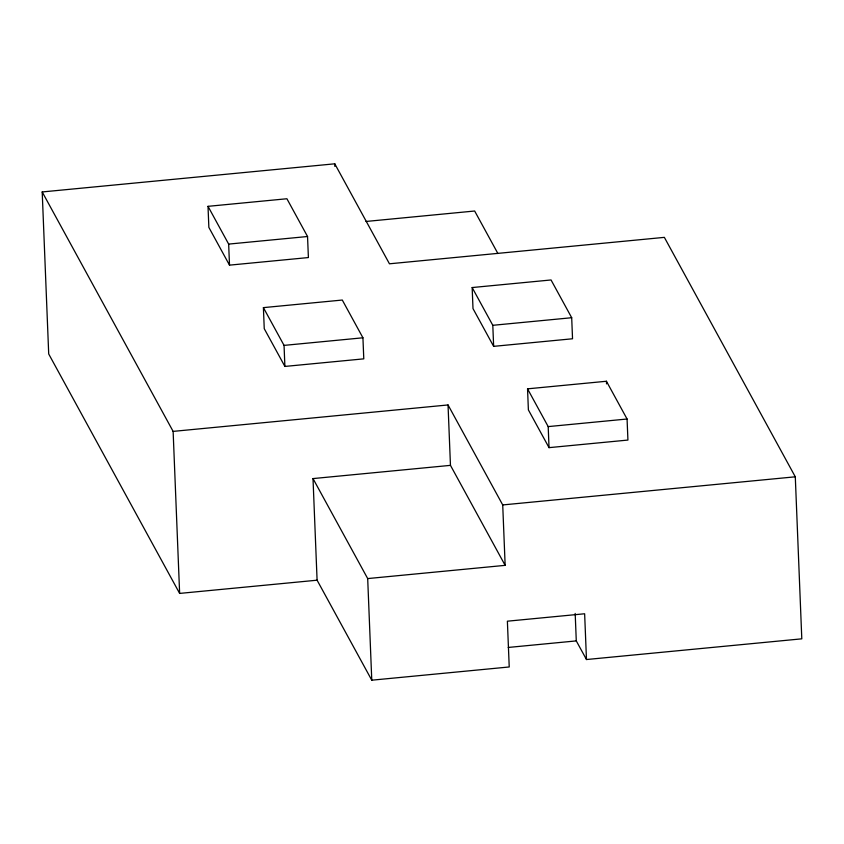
<?xml version="1.0" encoding="UTF-8"?>
<svg xmlns="http://www.w3.org/2000/svg" width="844" height="844" viewBox="0 0 844 844"><rect width="100%" height="100%" fill="white"/><g stroke="black" fill="none" stroke-linecap="round" stroke-linejoin="round"><path stroke-width="1.27" d="M586.474 659.533L584.639 613.767L507.381 621.195L509.227 666.971L371.771 680.19L317.091 580.197L179.635 593.416L48.709 353.974L42.2 191.947L334.773 163.81L389.453 263.803L664.365 237.364L795.291 476.807L801.8 638.834L586.474 659.533L576.283 640.902L575.186 613.44M208.014 206.337L286.907 198.751L307.543 236.51L308.398 257.557L229.505 265.143L208.858 227.395L208.014 206.337L228.661 244.095L229.505 265.143M366.001 221.466L474.655 211.011L497.907 253.538M228.661 244.095L307.543 236.51M263.402 307.627L342.295 300.042L362.931 337.79L363.785 358.848L284.892 366.433L264.246 328.685L263.402 307.627L284.048 345.386L284.892 366.433M472.155 287.551L551.048 279.965L571.694 317.724L572.538 338.771L493.645 346.356L472.999 308.609L472.155 287.551L492.801 325.309L493.645 346.356M284.048 345.386L362.931 337.79M492.801 325.309L571.694 317.724M527.542 388.841L606.435 381.256L627.071 419.014L627.925 440.062L549.033 447.647L528.386 409.899L527.542 388.841L548.189 426.6L549.033 447.647M42.2 191.947L173.125 431.389L448.037 404.951L502.718 504.934L505.145 565.353L367.689 578.573L313.008 478.58L450.464 465.361L505.145 565.353M548.189 426.6L627.071 419.014M502.718 504.934L795.291 476.807M508.204 647.453L576.283 640.902M606.435 381.256L606.541 383.883M448.037 404.951L450.464 465.361M367.689 578.573L371.771 680.19M334.773 163.81L334.878 166.437M313.008 478.58L317.091 580.197M173.125 431.389L179.635 593.416"/></g></svg>
